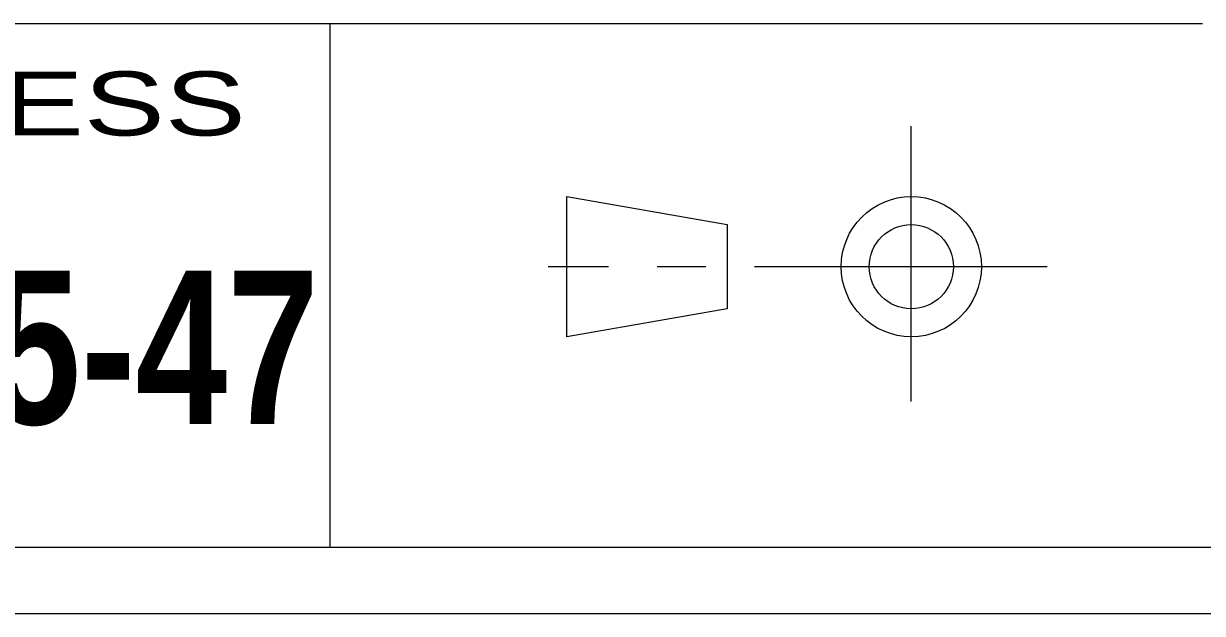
# Model space of a CAD drawing. Header units: millimetres. Extents: x -781 to 404, y -486 to 349.
# Drawn here: x 53.8 to 130.6, y -485.9 to -447.5 of the extents above; entities that cross this region are included whole.
import ezdxf

# ---------------------------------------------------------------- set-up
doc = ezdxf.new("R2010")
doc.units = ezdxf.units.MM
doc.linetypes.add('CENTER2', pattern=[28.574999999999996, 19.05, -3.174999999999999, 3.174999999999999, -3.174999999999999])
doc.layers.add('10', color=6, linetype='Continuous', lineweight=0)
doc.styles.add('ISO', font='txt_____.ttf')
doc.styles.add('PHOENIX_STILI_T3', font='txt_____.ttf')

msp = doc.modelspace()

# ---------------------------------------------------------------- linework, layer by layer
at = {"layer": '10', "color": 7, "linetype": 'Continuous', "lineweight": 0}
for p, q in [((-38.199033475546, -447.4561552425098), (130.6349449468977, -447.4561552425098)), ((73.80096652445398, -481.5806202571809), (73.80096652445398, -447.4561552425099)), ((89.23062892163352, -458.7200191888264), (99.66686268029687, -460.5463600965925)), ((89.23062892163352, -467.851731554832), (89.23062892163352, -458.7200191888262)), ((99.66686268029162, -460.5463600965918), (99.66686268029162, -466.0253802108315)), ((99.66686268029162, -466.0253802108322), (89.23062892162827, -467.8517315548321)), ((400.1039120278374, -481.5806202571816), (-775.8107435761201, -481.5806202571816)), ((-780.5047479721666, -485.8633602571813), (404.3866520278332, -485.8633602571813))]:
    msp.add_line(p, q, dxfattribs=at)
at = {"layer": '10', "color": 7, "linetype": 'CENTER2', "lineweight": 0}
for p, q in [((111.6683433300154, -472.0725410637187), (111.6683433300154, -454.1453770015282)), ((120.5139672199861, -463.2858714582421), (88.02100388199814, -463.2858714582421))]:
    msp.add_line(p, q, dxfattribs=at)
at = {"layer": '10', "color": 7, "linetype": 'Continuous', "lineweight": 0}
for radius in [4.565852269415214, 2.739511361649129]:
    msp.add_circle((111.6683433300154, -463.2858714582421), radius, dxfattribs=at)

# ---------------------------------------------------------------- texts
at = {"layer": '10', "color": 7, "linetype": 'Continuous', "lineweight": 0, "attachment_point": 1}
for s, insert, char_height, style in [('{\\W1.36;{\\fArial|b0|i0;HARDNESS}}', (24.35311346618528, -450.5777799661538), 4.164557933807373, 'ISO'), ('{\\fImpact|b0|i0|c0|p0;HRc:45-47}', (20.61749702786074, -463.5390111309692), 10, 'PHOENIX_STILI_T3')]:
    msp.add_mtext(s, dxfattribs=dict(at, insert=insert, char_height=char_height, style=style))

doc.saveas('drawing.dxf')
